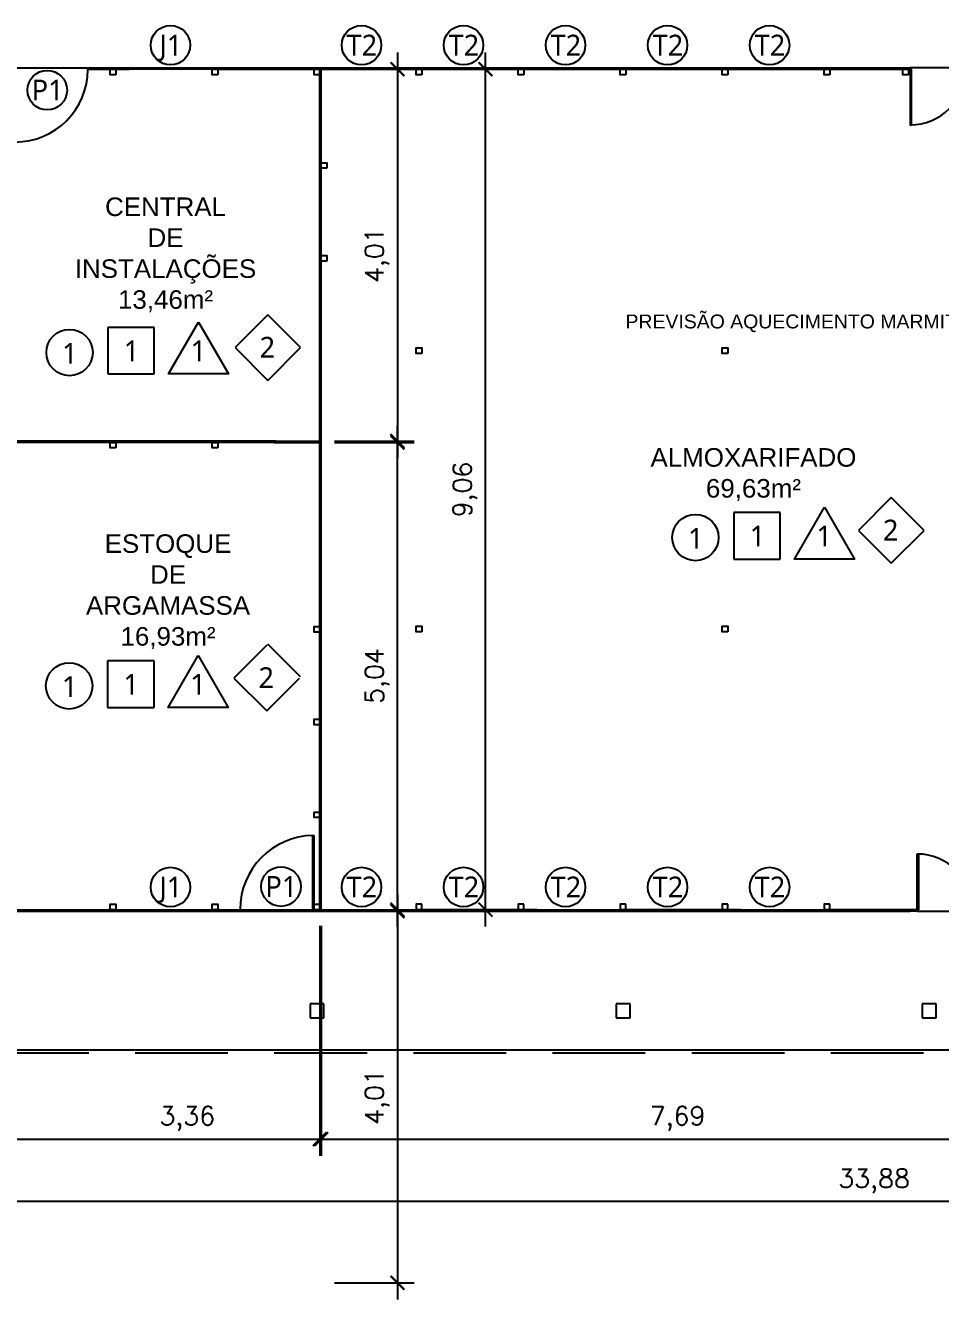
# Model space of a CAD drawing. Header units: millimetres. Extents: x 260 to 453, y 660 to 898.
# Drawn here: x 313.09 to 322.96, y 734.4 to 748.14 of the extents above; entities that cross this region are included whole.
import ezdxf
from ezdxf.enums import TextEntityAlignment as Align

# ---------------------------------------------------------------- set-up
doc = ezdxf.new("R2010")
doc.units = ezdxf.units.MM
doc.linetypes.add('ACAD_ISO10W100', pattern=[18, 12, -3, 0, -3])
doc.linetypes.add('JIS_02_2.0', pattern=[3, 2, -1])
for name, color, linetype in [('AR_COTAS', 1, 'Continuous'), ('AR_DIVISÓRIAS', 3, 'Continuous'), ('AR_DIVISÓRIAS_SANITÁRIAS', 3, 'Continuous'), ('AR_JANELAS', 254, 'Continuous'), ('AR_PORTAS', 254, 'Continuous'), ('AR_SIMBOLOS', 1, 'Continuous'), ('CANT-COMPESADO E ESTR MADEIRA', 3, 'Continuous'), ('CANT-PISO', 1, 'Continuous'), ('CANT-PROJ', 252, 'JIS_02_2.0'), ('CANT-TEXTO', 2, 'Continuous'), ('SOLEIRA', 254, 'Continuous'), ('TEXT1', 3, 'ACAD_ISO10W100'), ('texto', 2, 'Continuous')]:
    doc.layers.add(name, color=color, linetype=linetype)
doc.styles.add('arial', font='arial.ttf')
doc.styles.add('ROMANS', font='romans.shx')
doc.styles.add('TREBUCHET', font='trebuc.ttf')
doc.dimstyles.new('ESCALA 1.100', dxfattribs={"dimtxt": 0.2, "dimasz": 0.15, "dimexe": 0.18, "dimexo": 0.16, "dimgap": 0.1, "dimtad": 1, "dimzin": 4, "dimtxsty": 'ROMANS', "dimblk": 'ARCHTICK', "dimcen": 2.5, "dimdle": 0.18, "dimclrd": 256, "dimclre": 256, "dimclrt": 2, "dimazin": 0, "dimtfac": 1, "dimtix": 1, "dimtmove": 2, "dimatfit": 3, "dimldrblk": 'ARCHTICK', "dimfxl": 1, "dimtolj": 1, "dimtzin": 0, "dimlwd": -1, "dimlwe": -1, "dimarcsym": 0})

# ---------------------------------------------------------------- blocks, each defined once
blk = doc.blocks.new('_ArchTick')
at = {"color": 0, "const_width": 0.15}
blk.add_lwpolyline([(-0.5, -0.5), (0.5, 0.5)], dxfattribs=at)
blk = doc.blocks.new('*D22')
at = {"layer": 'AR_COTAS', "transparency": 16777216}
for p, q in [((316.267, 738.432), (316.267, 735.954)), ((312.907, 737.837), (312.907, 735.954)), ((312.727, 736.134), (316.447, 736.134))]:
    blk.add_line(p, q, dxfattribs=at)
at = {"layer": 'Defpoints', "color": 0, "transparency": 16777216}
for p in [(316.267, 738.592), (312.907, 737.997), (316.267, 736.134)]:
    blk.add_point(p, dxfattribs=at)
at = {"layer": 'AR_COTAS', "transparency": 16777216, "xscale": 0.15, "yscale": 0.15, "zscale": 0.15, "rotation": 180}
blk.add_blockref('_ArchTick', (312.907, 736.134), dxfattribs=at)
at = {"layer": 'AR_COTAS', "transparency": 16777216, "xscale": 0.15, "yscale": 0.15, "zscale": 0.15}
blk.add_blockref('_ArchTick', (316.267, 736.134), dxfattribs=at)
at = {"layer": 'AR_COTAS', "color": 2, "transparency": 16777216, "insert": (314.839, 736.354), "char_height": 0.2, "attachment_point": 5, "style": 'ROMANS'}
blk.add_mtext('\\A1;3,36', dxfattribs=at)
blk = doc.blocks.new('*D23')
at = {"layer": 'AR_COTAS', "transparency": 16777216}
for p, q in [((318.054, 738.427), (318.054, 747.847)), ((317.803, 747.667), (318.234, 747.667)), ((317.767, 738.607), (318.234, 738.607))]:
    blk.add_line(p, q, dxfattribs=at)
at = {"layer": 'Defpoints', "color": 0, "transparency": 16777216}
for p in [(317.643, 747.667), (318.054, 747.667), (317.607, 738.607)]:
    blk.add_point(p, dxfattribs=at)
at = {"layer": 'AR_COTAS', "transparency": 16777216, "xscale": 0.15, "yscale": 0.15, "zscale": 0.15}
for p, rotation in [((318.054, 747.667), 90), ((318.054, 738.607), 270)]:
    blk.add_blockref('_ArchTick', p, dxfattribs=dict(at, rotation=rotation))
at = {"layer": 'AR_COTAS', "color": 2, "transparency": 16777216, "insert": (317.835, 743.137), "char_height": 0.2, "attachment_point": 5, "rotation": 90, "style": 'ROMANS'}
blk.add_mtext('\\A1;9,06', dxfattribs=at)
blk = doc.blocks.new('*D24')
at = {"layer": 'AR_COTAS', "transparency": 16777216}
for p, q in [((316.282, 738.432), (316.282, 735.954)), ((323.967, 738.432), (323.967, 735.954)), ((316.102, 736.134), (324.147, 736.134))]:
    blk.add_line(p, q, dxfattribs=at)
at = {"layer": 'Defpoints', "color": 0, "transparency": 16777216}
for p in [(316.282, 738.592), (323.967, 738.592), (323.967, 736.134)]:
    blk.add_point(p, dxfattribs=at)
at = {"layer": 'AR_COTAS', "transparency": 16777216, "xscale": 0.15, "yscale": 0.15, "zscale": 0.15, "rotation": 180}
blk.add_blockref('_ArchTick', (316.282, 736.134), dxfattribs=at)
at = {"layer": 'AR_COTAS', "transparency": 16777216, "xscale": 0.15, "yscale": 0.15, "zscale": 0.15}
blk.add_blockref('_ArchTick', (323.967, 736.134), dxfattribs=at)
at = {"layer": 'AR_COTAS', "color": 2, "transparency": 16777216, "insert": (320.124, 736.353), "char_height": 0.2, "attachment_point": 5, "style": 'ROMANS'}
blk.add_mtext('\\A1;7,69', dxfattribs=at)
blk = doc.blocks.new('*D70')
at = {"layer": 'AR_COTAS', "transparency": 16777216}
for p, q in [((317.105, 738.427), (317.105, 743.824)), ((316.427, 743.644), (317.285, 743.644)), ((316.442, 738.607), (317.285, 738.607))]:
    blk.add_line(p, q, dxfattribs=at)
at = {"layer": 'Defpoints', "color": 0, "transparency": 16777216}
for p in [(316.267, 743.644), (317.105, 743.644), (316.282, 738.607)]:
    blk.add_point(p, dxfattribs=at)
at = {"layer": 'AR_COTAS', "transparency": 16777216, "xscale": 0.15, "yscale": 0.15, "zscale": 0.15}
for p, rotation in [((317.105, 743.644), 90), ((317.105, 738.607), 270)]:
    blk.add_blockref('_ArchTick', p, dxfattribs=dict(at, rotation=rotation))
at = {"layer": 'AR_COTAS', "color": 2, "transparency": 16777216, "insert": (316.886, 741.126), "char_height": 0.2, "attachment_point": 5, "rotation": 90, "style": 'ROMANS'}
blk.add_mtext('\\A1;5,04', dxfattribs=at)
blk = doc.blocks.new('*D71')
at = {"layer": 'AR_COTAS', "transparency": 16777216}
for p, q in [((317.105, 747.847), (317.105, 743.479)), ((316.367, 747.667), (317.285, 747.667)), ((316.427, 743.659), (317.285, 743.659))]:
    blk.add_line(p, q, dxfattribs=at)
at = {"layer": 'Defpoints', "color": 0, "transparency": 16777216}
for p in [(316.207, 747.667), (316.267, 743.659), (317.105, 743.659)]:
    blk.add_point(p, dxfattribs=at)
at = {"layer": 'AR_COTAS', "transparency": 16777216, "xscale": 0.15, "yscale": 0.15, "zscale": 0.15}
for p, rotation in [((317.105, 747.667), 90), ((317.105, 743.659), 270)]:
    blk.add_blockref('_ArchTick', p, dxfattribs=dict(at, rotation=rotation))
at = {"layer": 'AR_COTAS', "color": 2, "transparency": 16777216, "insert": (316.886, 745.663), "char_height": 0.2, "attachment_point": 5, "rotation": 90, "style": 'ROMANS'}
blk.add_mtext('\\A1;4,01', dxfattribs=at)
blk = doc.blocks.new('*D36')
at = {"layer": 'AR_COTAS', "transparency": 16777216}
for p, q in [((305.307, 736.932), (305.307, 735.281)), ((339.182, 736.932), (339.182, 735.281)), ((339.362, 735.461), (305.127, 735.461))]:
    blk.add_line(p, q, dxfattribs=at)
at = {"layer": 'Defpoints', "color": 0, "transparency": 16777216}
for p in [(305.307, 737.092), (339.182, 737.092), (305.307, 735.461)]:
    blk.add_point(p, dxfattribs=at)
at = {"layer": 'AR_COTAS', "transparency": 16777216, "xscale": 0.15, "yscale": 0.15, "zscale": 0.15, "rotation": 180}
blk.add_blockref('_ArchTick', (305.307, 735.461), dxfattribs=at)
at = {"layer": 'AR_COTAS', "transparency": 16777216, "xscale": 0.15, "yscale": 0.15, "zscale": 0.15}
blk.add_blockref('_ArchTick', (339.182, 735.461), dxfattribs=at)
at = {"layer": 'AR_COTAS', "color": 2, "transparency": 16777216, "insert": (322.244, 735.68), "char_height": 0.2, "attachment_point": 5, "style": 'ROMANS'}
blk.add_mtext('\\A1;33,88', dxfattribs=at)
blk = doc.blocks.new('*D69')
at = {"layer": 'AR_COTAS', "transparency": 16777216}
for p, q in [((317.105, 738.772), (317.105, 734.404)), ((316.367, 738.592), (317.285, 738.592)), ((316.427, 734.584), (317.285, 734.584))]:
    blk.add_line(p, q, dxfattribs=at)
at = {"layer": 'Defpoints', "color": 0, "transparency": 16777216}
for p in [(316.207, 738.592), (316.267, 734.584), (317.105, 734.584)]:
    blk.add_point(p, dxfattribs=at)
at = {"layer": 'AR_COTAS', "transparency": 16777216, "xscale": 0.15, "yscale": 0.15, "zscale": 0.15}
for p, rotation in [((317.105, 738.592), 90), ((317.105, 734.584), 270)]:
    blk.add_blockref('_ArchTick', p, dxfattribs=dict(at, rotation=rotation))
at = {"layer": 'AR_COTAS', "color": 2, "transparency": 16777216, "insert": (316.886, 736.588), "char_height": 0.2, "attachment_point": 5, "rotation": 90, "style": 'ROMANS'}
blk.add_mtext('\\A1;4,01', dxfattribs=at)

msp = doc.modelspace()

# ---------------------------------------------------------------- linework, layer by layer
at = {"layer": 'AR_DIVISÓRIAS', "ltscale": 0.5}
for p, q in [((313.767, 747.682), (314.207, 747.682)), ((313.767, 747.667), (313.767, 747.682)), ((313.767, 747.667), (314.207, 747.667)), ((315.107, 747.682), (322.632, 747.682)), ((315.107, 747.667), (322.632, 747.667)), ((316.267, 744.599), (316.267, 747.667)), ((316.282, 744.599), (316.282, 747.667)), ((322.632, 747.684), (322.632, 747.667)), ((316.267, 743.659), (316.267, 745.699)), ((316.282, 738.607), (316.282, 745.699)), ((315.792, 743.659), (312.907, 743.659)), ((315.777, 743.644), (312.907, 743.644)), ((315.777, 743.644), (316.267, 743.644)), ((315.792, 743.659), (316.267, 743.659)), ((316.267, 738.592), (316.267, 743.644)), ((316.267, 738.607), (316.267, 741.659)), ((316.282, 738.607), (316.282, 741.674)), ((312.907, 738.607), (315.407, 738.607)), ((312.907, 738.592), (314.917, 738.592)), ((314.917, 738.592), (315.407, 738.592)), ((315.107, 738.607), (322.632, 738.607)), ((315.107, 738.592), (322.632, 738.592)), ((316.407, 738.592), (315.717, 738.592)), ((316.282, 738.607), (316.407, 738.607)), ((316.407, 738.607), (316.407, 738.592)), ((318.607, 738.607), (317.307, 738.607)), ((317.307, 738.607), (317.307, 738.592)), ((318.607, 738.592), (317.307, 738.592)), ((318.607, 738.607), (318.607, 738.592)), ((320.807, 738.607), (319.507, 738.607)), ((319.507, 738.607), (319.507, 738.592)), ((320.807, 738.592), (319.507, 738.592)), ((320.807, 738.607), (320.807, 738.592)), ((322.707, 738.607), (321.707, 738.607)), ((321.707, 738.607), (321.707, 738.592)), ((322.707, 738.592), (321.707, 738.592)), ((322.707, 738.59), (322.707, 738.607))]:
    msp.add_line(p, q, dxfattribs=at)
at = {"layer": 'AR_DIVISÓRIAS_SANITÁRIAS'}
msp.add_line((315.407, 738.607), (315.407, 738.592), dxfattribs=at)
at = {"layer": 'AR_JANELAS', "ltscale": 0.5}
for p, q in [((314.207, 747.682), (315.107, 747.682)), ((315.107, 747.667), (314.207, 747.667)), ((316.267, 747.682), (317.167, 747.682)), ((317.167, 747.667), (316.267, 747.667)), ((317.367, 747.682), (318.267, 747.682)), ((318.267, 747.667), (317.367, 747.667)), ((318.467, 747.682), (319.367, 747.682)), ((319.367, 747.667), (318.467, 747.667)), ((319.567, 747.682), (320.467, 747.682)), ((320.467, 747.667), (319.567, 747.667)), ((320.667, 747.682), (321.567, 747.682)), ((321.567, 747.667), (320.667, 747.667)), ((314.207, 738.607), (315.107, 738.607)), ((315.107, 738.592), (314.207, 738.592)), ((316.267, 738.607), (317.167, 738.607)), ((317.167, 738.592), (316.267, 738.592)), ((316.407, 738.607), (317.307, 738.607)), ((317.307, 738.592), (316.407, 738.592)), ((318.607, 738.607), (319.507, 738.607)), ((319.507, 738.592), (318.607, 738.592)), ((320.807, 738.607), (321.707, 738.607)), ((321.707, 738.592), (320.807, 738.592))]:
    msp.add_line(p, q, dxfattribs=at)
at = {"layer": 'AR_PORTAS'}
for p, q in [((316.192, 739.407), (316.207, 739.407)), ((316.192, 738.607), (316.192, 739.407)), ((316.207, 738.607), (316.207, 739.407)), ((316.192, 738.607), (316.207, 738.607))]:
    msp.add_line(p, q, dxfattribs=at)
for points in [[(322.647, 747.667), (322.632, 747.667), (322.632, 747.067), (322.647, 747.067)], [(322.722, 738.607), (322.707, 738.607), (322.707, 739.207), (322.722, 739.207)]]:
    msp.add_lwpolyline(points, close=True, dxfattribs=at)
at = {"layer": 'AR_SIMBOLOS'}
for centre in [(314.657, 747.926), (316.717, 747.926), (317.817, 747.926), (318.917, 747.926), (320.017, 747.926), (321.117, 747.926), (313.329, 747.441), (314.657, 738.851), (315.849, 738.856), (316.717, 738.851), (317.817, 738.851), (318.917, 738.851), (320.017, 738.851), (321.117, 738.851)]:
    msp.add_circle(centre, 0.213, dxfattribs=at)
at = {"layer": 'CANT-COMPESADO E ESTR MADEIRA', "ltscale": 0.5}
for p, q in [((314.207, 747.682), (314.207, 747.667)), ((315.107, 747.682), (315.107, 747.667)), ((316.207, 738.607), (316.207, 738.592)), ((316.312, 737.592), (316.162, 737.592)), ((316.162, 737.592), (316.162, 737.442)), ((316.312, 737.442), (316.312, 737.592)), ((319.612, 737.592), (319.462, 737.592)), ((319.462, 737.592), (319.462, 737.442)), ((319.612, 737.442), (319.612, 737.592)), ((322.912, 737.592), (322.762, 737.592)), ((322.762, 737.592), (322.762, 737.442)), ((322.912, 737.442), (322.912, 737.592)), ((316.162, 737.442), (316.312, 737.442)), ((319.462, 737.442), (319.612, 737.442)), ((322.762, 737.442), (322.912, 737.442))]:
    msp.add_line(p, q, dxfattribs=at)
for points in [[(314.067, 747.607), (314.007, 747.607), (314.007, 747.667), (314.067, 747.667)], [(315.167, 747.607), (315.107, 747.607), (315.107, 747.667), (315.167, 747.667)], [(316.267, 747.607), (316.207, 747.607), (316.207, 747.667), (316.267, 747.667)], [(316.267, 747.607), (316.207, 747.607), (316.207, 747.667), (316.267, 747.667)], [(317.367, 747.607), (317.307, 747.607), (317.307, 747.667), (317.367, 747.667)], [(318.467, 747.607), (318.407, 747.607), (318.407, 747.667), (318.467, 747.667)], [(319.567, 747.607), (319.507, 747.607), (319.507, 747.667), (319.567, 747.667)], [(320.667, 747.607), (320.607, 747.607), (320.607, 747.667), (320.667, 747.667)], [(321.767, 747.607), (321.707, 747.607), (321.707, 747.667), (321.767, 747.667)], [(322.615, 747.607), (322.555, 747.607), (322.555, 747.667), (322.615, 747.667)], [(316.342, 746.599), (316.282, 746.599), (316.282, 746.659), (316.342, 746.659)], [(316.342, 745.599), (316.282, 745.599), (316.282, 745.659), (316.342, 745.659)], [(317.367, 744.603), (317.307, 744.603), (317.307, 744.663), (317.367, 744.663)], [(320.667, 744.603), (320.607, 744.603), (320.607, 744.663), (320.667, 744.663)], [(314.067, 743.584), (314.007, 743.584), (314.007, 743.644), (314.067, 743.644)], [(315.167, 743.584), (315.107, 743.584), (315.107, 743.644), (315.167, 743.644)], [(316.267, 741.599), (316.207, 741.599), (316.207, 741.659), (316.267, 741.659)], [(317.367, 741.603), (317.307, 741.603), (317.307, 741.663), (317.367, 741.663)], [(320.667, 741.603), (320.607, 741.603), (320.607, 741.663), (320.667, 741.663)], [(316.267, 740.599), (316.207, 740.599), (316.207, 740.659), (316.267, 740.659)], [(316.267, 739.599), (316.207, 739.599), (316.207, 739.659), (316.267, 739.659)], [(314.067, 738.607), (314.007, 738.607), (314.007, 738.667), (314.067, 738.667)], [(315.167, 738.607), (315.107, 738.607), (315.107, 738.667), (315.167, 738.667)], [(316.267, 738.607), (316.207, 738.607), (316.207, 738.667), (316.267, 738.667)], [(317.367, 738.667), (317.307, 738.667), (317.307, 738.607), (317.367, 738.607)], [(318.467, 738.667), (318.407, 738.667), (318.407, 738.607), (318.467, 738.607)], [(319.567, 738.667), (319.507, 738.667), (319.507, 738.607), (319.567, 738.607)], [(320.667, 738.667), (320.607, 738.667), (320.607, 738.607), (320.667, 738.607)], [(321.767, 738.667), (321.707, 738.667), (321.707, 738.607), (321.767, 738.607)]]:
    msp.add_lwpolyline(points, close=True, dxfattribs=at)
at = {"layer": 'CANT-COMPESADO E ESTR MADEIRA', "color": 254, "ltscale": 0.5}
for centre, radius, start, end in [((312.98, 747.669), 0.787, 270.1473, 359.8424), ((322.632, 747.667), 0.6, 270.0032, 0), ((316.207, 738.607), 0.8, 91.0744, 180), ((322.707, 738.607), 0.6, 0, 89.9968)]:
    msp.add_arc(centre, radius, start, end, dxfattribs=at)
at = {"layer": 'CANT-PISO', "color": 254, "linetype": 'Continuous'}
msp.add_line((339.182, 737.092), (305.307, 737.092), dxfattribs=at)
at = {"layer": 'CANT-PROJ', "color": 1, "ltscale": 0.5}
msp.add_line((305.277, 737.062), (339.212, 737.062), dxfattribs=at)
at = {"layer": 'SOLEIRA'}
for p, q in [((312.967, 747.682), (313.767, 747.682)), ((322.632, 747.684), (323.832, 747.684)), ((315.407, 738.592), (316.207, 738.592)), ((322.707, 738.59), (323.907, 738.59))]:
    msp.add_line(p, q, dxfattribs=at)
at = {"layer": 'TEXT1', "linetype": 'Continuous'}
for p, q in [((315.707, 745.019), (315.354, 744.666)), ((316.061, 744.666), (315.707, 745.019)), ((313.983, 744.882), (313.983, 744.382)), ((314.483, 744.882), (313.983, 744.882)), ((314.483, 744.382), (314.483, 744.882)), ((315.354, 744.666), (315.707, 744.312)), ((315.707, 744.312), (316.061, 744.666)), ((313.983, 744.382), (314.483, 744.382)), ((322.428, 743.049), (322.075, 742.695)), ((322.782, 742.695), (322.428, 743.049)), ((320.732, 742.887), (320.732, 742.387)), ((321.232, 742.887), (320.732, 742.887)), ((321.232, 742.387), (321.232, 742.887)), ((322.075, 742.695), (322.428, 742.342)), ((322.428, 742.342), (322.782, 742.695)), ((320.732, 742.387), (321.232, 742.387)), ((315.695, 741.457), (315.341, 741.104)), ((316.061, 741.116), (315.707, 741.47)), ((313.98, 741.288), (313.98, 740.788)), ((314.48, 741.288), (313.98, 741.288)), ((314.48, 740.788), (314.48, 741.288)), ((315.341, 741.104), (315.695, 740.75)), ((315.695, 740.75), (316.048, 741.104)), ((313.98, 740.788), (314.48, 740.788))]:
    msp.add_line(p, q, dxfattribs=at)
for points in [[(314.96, 744.941), (315.282, 744.382), (314.637, 744.382)], [(321.708, 742.946), (322.031, 742.387), (321.386, 742.387)], [(314.956, 741.347), (315.279, 740.788), (314.634, 740.788)]]:
    msp.add_lwpolyline(points, close=True, dxfattribs=at)
for centre in [(313.569, 744.613), (320.317, 742.618), (313.565, 741.019)]:
    msp.add_circle(centre, 0.25, dxfattribs=at)

# ---------------------------------------------------------------- texts
at = {"layer": 'CANT-TEXTO', "style": 'TREBUCHET'}
for s, p in [('J1', (314.661, 747.814)), ('T2', (316.721, 747.814)), ('T2', (317.821, 747.814)), ('T2', (318.921, 747.814)), ('T2', (320.021, 747.814)), ('T2', (321.121, 747.814)), ('P1', (313.333, 747.33)), ('1', (313.573, 744.492)), ('1', (314.238, 744.518)), ('1', (314.958, 744.518)), ('2', (315.702, 744.557)), ('1', (320.987, 742.523)), ('1', (321.706, 742.523)), ('2', (322.423, 742.586)), ('1', (320.322, 742.498)), ('1', (313.57, 740.899)), ('1', (314.234, 740.924)), ('1', (314.954, 740.924)), ('2', (315.69, 740.995)), ('J1', (314.661, 738.739)), ('P1', (315.853, 738.745)), ('T2', (316.721, 738.739)), ('T2', (317.821, 738.739)), ('T2', (318.921, 738.739)), ('T2', (320.021, 738.739)), ('T2', (321.121, 738.739))]:
    msp.add_text(s, height=0.225, dxfattribs=at).set_placement(p, align=Align.CENTER)
at = {"layer": 'texto', "ltscale": 0.5, "style": 'arial'}
msp.add_text('PREVISÃO AQUECIMENTO MARMITA', height=0.15, dxfattribs=at).set_placement((321.42, 744.873), align=Align.CENTER)
at = {"layer": 'texto', "ltscale": 0.5, "char_height": 0.2, "width": 1.61623, "attachment_point": 8, "style": 'arial'}
for s, insert in [('CENTRAL DE \\PINSTALAÇÕES\\P13,46m²', (314.604, 745.047)), ('ALMOXARIFADO\\P69,63m²', (320.943, 743.012)), ('ESTOQUE DE \\PARGAMASSA\\P16,93m²', (314.631, 741.416))]:
    msp.add_mtext(s, dxfattribs=dict(at, insert=insert))

# ---------------------------------------------------------------- dimensions: what is measured, and where the dimension line sits
at = {"layer": 'AR_COTAS'}
for base, p1, p2, picture, middle in [((317.105, 743.659), (316.207, 747.667), (316.267, 743.659), '*D71', (316.886, 745.663)), ((318.054, 747.667), (317.607, 738.607), (317.643, 747.667), '*D23', (317.835, 743.137)), ((317.105, 743.644), (316.282, 738.607), (316.267, 743.644), '*D70', (316.886, 741.126)), ((317.105, 734.584), (316.207, 738.592), (316.267, 734.584), '*D69', (316.886, 736.588))]:
    dim = msp.add_linear_dim(base=base, p1=p1, p2=p2, angle=90, dimstyle='ESCALA 1.100', dxfattribs=at)
    dim.commit()
    dim.dimension.update_dxf_attribs({"geometry": picture, "text_midpoint": middle})
dim = msp.add_linear_dim(base=(316.267, 736.134), p1=(312.907, 737.997), p2=(316.267, 738.592), dimstyle='ESCALA 1.100', dxfattribs=at)
dim.commit()
dim.dimension.update_dxf_attribs({"geometry": '*D22', "text_midpoint": (314.839, 736.354), "dimtype": 160})
for base, p1, p2, picture, middle in [((323.9669612, 736.134141), (316.2819611, 738.5919767), (323.9669612, 738.5919769), '*D24', (320.1244611, 736.3531886)), ((305.30695, 735.46082), (339.18196, 737.09198), (305.30695, 737.09198), '*D36', (322.24446, 735.67987))]:
    dim = msp.add_linear_dim(base=base, p1=p1, p2=p2, dimstyle='ESCALA 1.100', dxfattribs=at)
    dim.commit()
    dim.dimension.update_dxf_attribs({"geometry": picture, "text_midpoint": middle})

doc.saveas('drawing.dxf')
